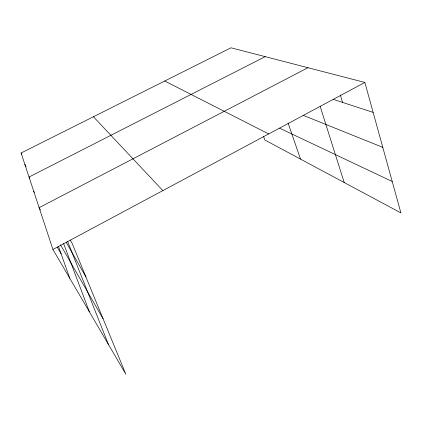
<?xml version="1.0" encoding="UTF-8"?>
<svg xmlns="http://www.w3.org/2000/svg" width="422" height="422" viewBox="0 0 422 422"><rect width="100%" height="100%" fill="white"/><g stroke="black" fill="none" stroke-linecap="round" stroke-linejoin="round"><path stroke-width="0.63" d="M70.258 240.034L72.188 243.457L125.825 374.203L52.929 249.46L364.861 82.438L400.9 212.894L264.879 140.025L263.523 136.332M307.97 67.715L39.135 207.661L40.433 209.913M265.206 56.648L29.028 177.034L29.672 178.163M52.929 249.46L21.1 153.007L230.992 47.797L364.861 82.438M333.348 99.392L373.132 112.384M303.444 115.422L382.796 147.368M279.596 128.183L392.223 181.492M164.728 81.013L268.682 133.938M93.431 116.752L162.855 190.602M57.202 247.076L61.116 253.833M60.525 244.829L103.089 318.784M33.723 191.25L34.372 192.39M66.191 242.297L85.946 276.985M24.808 164.248L26.085 166.5M21.1 153.007L21.738 154.135M67.573 241.289L108.412 344.41M63.506 243.299L89.395 311.863M58.516 246.495L69.799 278.325M288.052 122.95L300.511 159.115M320.145 106.302L344.199 182.52M340.327 94.955L342.537 102.393"/></g></svg>
